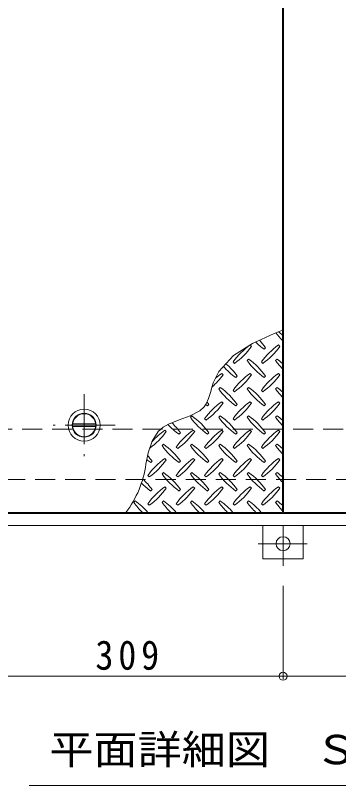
# Model space of a CAD drawing. Units: millimetres at full size, sheet at 1:10; details may follow other scales. Extents: x -2383 to 2730, y -1962 to 1888.
# Drawn here: x -1001 to -679, y 311 to 1079 of the extents above; entities that cross this region are included whole.
import ezdxf
from ezdxf.enums import TextEntityAlignment as Align

# ---------------------------------------------------------------- set-up
doc = ezdxf.new("R2010")
doc.units = ezdxf.units.MM
doc.header["$LTSCALE"] = 10
doc.header["$PDMODE"] = 32
doc.header["$PDSIZE"] = 8
doc.linetypes.add('CHAIN1', pattern=[8, 5, -1, 1, -1])
doc.linetypes.add('DASHED2', pattern=[3, 2, -1])
for name, color, linetype, lineweight in [('0-1_躯体', 3, 'Continuous', 9), ('0-2_仕上', 134, 'Continuous', 5), ('0-3_建具', 4, 'Continuous', 9), ('0-4_その他', 7, 'Continuous', 9), ('0-E', 3, 'CHAIN1', 9), ('0-F', 7, 'Continuous', 9)]:
    doc.layers.add(name, color=color, linetype=linetype, lineweight=lineweight)
doc.styles.add('ＭＳ ゴシック', font='')
doc.styles.get('ＭＳ ゴシック').set_extended_font_data('MS Gothic')

msp = doc.modelspace()

# ---------------------------------------------------------------- linework, layer by layer
at = {"layer": '0-1_躯体', "color": 2, "linetype": 'DASHED2'}
for p, q in [((-1084.5, 666.52), (-384.5, 666.52)), ((-1131.5, 616.52), (-337.5, 616.52))]:
    msp.add_line(p, q, dxfattribs=at)
at = {"layer": '0-1_躯体'}
for p, q in [((-754.5, 570.52), (-754.5, 537.32)), ((-714.5, 570.52), (-714.5, 537.32)), ((-714.5, 537.32), (-754.5, 537.32))]:
    msp.add_line(p, q, dxfattribs=at)
at = {"layer": '0-2_仕上', "color": 3, "lineweight": 9}
for p, q in [((-734, 1449.52), (-734, 583.52)), ((-735, 583.52), (-1130.5, 583.52)), ((-338.5, 583.52), (-734, 583.52))]:
    msp.add_line(p, q, dxfattribs=at)
at = {"layer": '0-2_仕上'}
for p, q in [((-765.96, 749.14), (-767.37, 750.55)), ((-753.23, 746.31), (-751.82, 747.72)), ((-737.67, 749.14), (-739.09, 750.55)), ((-784.34, 733.58), (-782.93, 732.17)), ((-768.79, 736.41), (-770.2, 735)), ((-756.06, 733.58), (-754.65, 732.17)), ((-740.5, 736.41), (-741.92, 735)), ((-794.24, 720.85), (-795.66, 722.27)), ((-765.96, 720.85), (-767.37, 722.27)), ((-737.67, 720.85), (-739.09, 722.27)), ((-781.52, 718.02), (-780.1, 719.44)), ((-753.23, 718.02), (-751.82, 719.44)), ((-797.07, 708.13), (-798.49, 706.71)), ((-768.79, 708.13), (-770.2, 706.71)), ((-740.5, 708.13), (-741.92, 706.71)), ((-784.34, 705.3), (-782.93, 703.88)), ((-756.06, 705.3), (-754.65, 703.88)), ((-794.24, 692.57), (-795.66, 693.98)), ((-765.96, 692.57), (-767.37, 693.98)), ((-737.67, 692.57), (-739.09, 693.98)), ((-809.8, 689.74), (-808.39, 691.15)), ((-781.52, 689.74), (-780.1, 691.15)), ((-753.23, 689.74), (-751.82, 691.15)), ((-825.36, 679.84), (-826.77, 678.43)), ((-812.63, 677.01), (-811.21, 675.6)), ((-797.07, 679.84), (-798.49, 678.43)), ((-784.34, 677.01), (-782.93, 675.6)), ((-768.79, 679.84), (-770.2, 678.43)), ((-756.06, 677.01), (-754.65, 675.6)), ((-740.5, 679.84), (-741.92, 678.43)), ((-850.81, 664.28), (-852.23, 665.7)), ((-838.08, 661.46), (-836.67, 662.87)), ((-822.53, 664.28), (-823.94, 665.7)), ((-809.8, 661.46), (-808.39, 662.87)), ((-794.24, 664.28), (-795.66, 665.7)), ((-781.52, 661.46), (-780.1, 662.87)), ((-765.96, 664.28), (-767.37, 665.7)), ((-753.23, 661.46), (-751.82, 662.87)), ((-737.67, 664.28), (-739.09, 665.7)), ((-853.64, 651.56), (-855.05, 650.14)), ((-840.91, 648.73), (-839.5, 647.31)), ((-825.36, 651.56), (-826.77, 650.14)), ((-812.63, 648.73), (-811.21, 647.31)), ((-797.07, 651.56), (-798.49, 650.14)), ((-784.34, 648.73), (-782.93, 647.31)), ((-768.79, 651.56), (-770.2, 650.14)), ((-756.06, 648.73), (-754.65, 647.31)), ((-740.5, 651.56), (-741.92, 650.14)), ((-866.37, 633.17), (-864.95, 634.59)), ((-850.81, 636), (-852.23, 637.41)), ((-838.08, 633.17), (-836.67, 634.59)), ((-822.53, 636), (-823.94, 637.41)), ((-809.8, 633.17), (-808.39, 634.59)), ((-794.24, 636), (-795.66, 637.41)), ((-781.52, 633.17), (-780.1, 634.59)), ((-765.96, 636), (-767.37, 637.41)), ((-753.23, 633.17), (-751.82, 634.59)), ((-737.67, 636), (-739.09, 637.41)), ((-853.64, 623.27), (-855.05, 621.86)), ((-825.36, 623.27), (-826.77, 621.86)), ((-797.07, 623.27), (-798.49, 621.86)), ((-768.79, 623.27), (-770.2, 621.86)), ((-740.5, 623.27), (-741.92, 621.86)), ((-869.2, 620.44), (-867.78, 619.03)), ((-840.91, 620.44), (-839.5, 619.03)), ((-812.63, 620.44), (-811.21, 619.03)), ((-784.34, 620.44), (-782.93, 619.03)), ((-756.06, 620.44), (-754.65, 619.03)), ((-850.81, 607.72), (-852.23, 609.13)), ((-822.53, 607.72), (-823.94, 609.13)), ((-794.24, 607.72), (-795.66, 609.13)), ((-765.96, 607.72), (-767.37, 609.13)), ((-737.67, 607.72), (-739.09, 609.13)), ((-866.37, 604.89), (-864.95, 606.3)), ((-838.08, 604.89), (-836.67, 606.3)), ((-809.8, 604.89), (-808.39, 606.3)), ((-781.52, 604.89), (-780.1, 606.3)), ((-753.23, 604.89), (-751.82, 606.3)), ((-881.92, 594.99), (-883.34, 593.57)), ((-869.2, 592.16), (-867.78, 590.75)), ((-853.64, 594.99), (-855.05, 593.57)), ((-840.91, 592.16), (-839.5, 590.75)), ((-825.36, 594.99), (-826.77, 593.57)), ((-812.63, 592.16), (-811.21, 590.75)), ((-797.07, 594.99), (-798.49, 593.57)), ((-784.34, 592.16), (-782.93, 590.75)), ((-768.79, 594.99), (-770.2, 593.57)), ((-756.06, 592.16), (-754.65, 590.75)), ((-740.5, 594.99), (-741.92, 593.57))]:
    msp.add_line(p, q, dxfattribs=at)
at = {"layer": '0-2_仕上', "color": 2, "linetype": 'CHAIN1', "lineweight": 9}
for p, q in [((-932.7, 701.52), (-932.7, 639.52)), ((-901.7, 670.52), (-963.7, 670.52))]:
    msp.add_line(p, q, dxfattribs=at)
at = {"layer": '0-2_仕上', "color": 4, "lineweight": 9}
for p, q in [((-944.14, 671.77), (-921.27, 671.77)), ((-944.14, 669.27), (-921.27, 669.27))]:
    msp.add_line(p, q, dxfattribs=at)
at = {"layer": '0-2_仕上', "color": 3, "lineweight": 9}
msp.add_lwpolyline([(-735, 583.52), (-735, 1449.52), (-1130.5, 1449.52)], dxfattribs=at)
at = {"layer": '0-2_仕上'}
msp.add_lwpolyline([(-735, 765.43), (-743.28, 762.1), (-765.03, 752.15), (-783.99, 739.98), (-798.4, 724.2), (-803.97, 712.85), (-805.11, 709.37), (-806.88, 703.23), (-808.77, 697.23), (-811.22, 691.76), (-813.07, 688.98), (-817.35, 684.86), (-826.94, 679.76), (-837.91, 675.86), (-848.59, 671.68), (-853.99, 668.51), (-858.83, 664.13), (-864.92, 654.51), (-868.86, 642.93), (-871.21, 631.5)], dxfattribs=at)
at = {"layer": '0-2_仕上', "color": 2, "lineweight": 9}
for radius in [16, 12, 11.75]:
    msp.add_circle((-932.7, 670.52), radius, dxfattribs=at)
at = {"layer": '0-2_仕上', "color": 4, "lineweight": 9}
msp.add_circle((-932.7, 670.52), 11.5, dxfattribs=at)
at = {"layer": '0-2_仕上'}
for centre, radius, start, end in [((-682.87, 805.35), 72.5, 215.94795, 224.0249), ((-782.58, 705.65), 72.5, 48.99213, 53.25279), ((-711.16, 805.35), 72.5, 225.57452, 234.5273), ((-810.86, 705.65), 72.5, 35.47258, 43.25978), ((-725.3, 691.51), 72.5, 125.47256, 144.5273), ((-825, 791.21), 72.5, 305.47272, 324.5273), ((-697.02, 691.51), 72.5, 125.47256, 144.5273), ((-796.72, 791.21), 72.5, 305.47272, 324.5273), ((-839.14, 677.37), 72.5, 35.47258, 48.77962), ((-711.16, 777.07), 72.5, 215.47272, 234.5273), ((-810.86, 677.37), 72.5, 35.47258, 54.5273), ((-682.87, 777.07), 72.5, 215.47272, 224.0249), ((-782.58, 677.37), 72.5, 48.99213, 54.5273), ((-753.58, 663.22), 72.5, 125.47256, 131.59831), ((-739.44, 777.07), 72.5, 221.35275, 234.5273), ((-725.3, 663.22), 72.5, 125.47256, 144.5273), ((-697.02, 663.22), 72.5, 125.47256, 144.5273), ((-853.29, 762.93), 72.5, 311.38763, 324.5273), ((-825, 762.93), 72.5, 305.47272, 324.5273), ((-796.72, 762.93), 72.5, 305.47272, 324.5273), ((-839.14, 649.08), 72.5, 35.47258, 54.5273), ((-810.86, 649.08), 72.5, 35.47258, 54.5273), ((-782.58, 649.08), 72.5, 48.99213, 54.5273), ((-739.44, 748.78), 72.5, 215.47272, 234.5273), ((-711.16, 748.78), 72.5, 215.47272, 234.5273), ((-682.87, 748.78), 72.5, 215.47272, 224.0249), ((-753.58, 634.94), 72.5, 125.47256, 144.5273), ((-853.29, 734.64), 72.5, 305.47272, 324.5273), ((-867.43, 649.08), 72.5, 35.47258, 38.03572), ((-725.3, 634.94), 72.5, 125.47256, 144.5273), ((-825, 734.64), 72.5, 305.47272, 324.5273), ((-697.02, 634.94), 72.5, 125.47256, 144.5273), ((-796.72, 734.64), 72.5, 305.47272, 324.5273), ((-767.73, 748.78), 72.5, 232.70831, 234.5273), ((-767.73, 720.5), 72.5, 215.47272, 234.5273), ((-867.43, 620.8), 72.5, 35.47258, 54.5273), ((-739.44, 720.5), 72.5, 215.47272, 234.5273), ((-839.14, 620.8), 72.5, 35.47258, 54.5273), ((-711.16, 720.5), 72.5, 215.47272, 234.5273), ((-810.86, 620.8), 72.5, 35.47258, 54.5273), ((-682.87, 720.5), 72.5, 215.47272, 224.0249), ((-782.58, 620.8), 72.5, 48.99213, 54.5273), ((-796.01, 720.5), 72.5, 222.74814, 234.5273), ((-895.71, 620.8), 72.5, 35.47258, 45.99713), ((-909.86, 706.36), 72.5, 306.00705, 324.5273), ((-810.15, 606.66), 72.5, 125.47256, 139.2924), ((-781.87, 606.66), 72.5, 125.47256, 144.52728), ((-881.57, 706.36), 72.5, 305.47272, 324.5273), ((-753.58, 606.66), 72.5, 125.47256, 144.52728), ((-853.29, 706.36), 72.5, 305.47272, 324.5273), ((-725.3, 606.66), 72.5, 125.47256, 144.52728), ((-825, 706.36), 72.5, 305.47272, 324.5273), ((-697.02, 606.66), 72.5, 125.47256, 144.5273), ((-796.72, 706.36), 72.5, 305.47272, 324.5273), ((-796.01, 692.22), 72.5, 215.47272, 234.5273), ((-895.71, 592.51), 72.5, 35.47258, 54.5273), ((-767.73, 692.22), 72.5, 215.47272, 234.5273), ((-867.43, 592.51), 72.5, 35.47258, 54.5273), ((-739.44, 692.22), 72.5, 215.47272, 234.5273), ((-839.14, 592.51), 72.5, 35.47258, 54.5273), ((-711.16, 692.22), 72.5, 215.47272, 234.5273), ((-810.86, 592.51), 72.5, 35.47258, 54.5273), ((-682.87, 692.22), 72.5, 215.47272, 224.0249), ((-782.58, 592.51), 72.5, 48.99213, 54.5273), ((-924, 592.51), 72.5, 35.47258, 41.1628), ((-972.41, 645.26), 102.13, 322.79805, 352.25462), ((-824.3, 692.22), 72.5, 230.65677, 234.5273), ((-810.15, 578.37), 72.5, 125.47256, 144.5273), ((-909.86, 678.07), 72.5, 305.47272, 324.5273), ((-781.87, 578.37), 72.5, 125.47256, 144.5273), ((-881.57, 678.07), 72.5, 305.47272, 324.5273), ((-753.58, 578.37), 72.5, 125.47256, 144.5273), ((-853.29, 678.07), 72.5, 305.47272, 324.5273), ((-725.3, 578.37), 72.5, 125.47256, 144.5273), ((-825, 678.07), 72.5, 305.47272, 324.5273), ((-697.02, 578.37), 72.5, 125.47256, 144.5273), ((-796.72, 678.07), 72.5, 305.47272, 324.5273), ((-895.71, 564.23), 72.5, 35.47258, 54.5273), ((-867.43, 564.23), 72.5, 35.47258, 54.5273), ((-839.14, 564.23), 72.5, 35.47258, 54.5273), ((-810.86, 564.23), 72.5, 35.47258, 54.5273), ((-782.58, 564.23), 72.5, 48.99213, 54.5273), ((-924, 564.23), 72.5, 35.47258, 46.69856), ((-796.01, 663.93), 72.5, 215.47272, 234.5273), ((-767.73, 663.93), 72.5, 215.47272, 234.5273), ((-739.44, 663.93), 72.5, 215.47272, 234.5273), ((-711.16, 663.93), 72.5, 215.47272, 234.5273), ((-682.87, 663.93), 72.5, 215.47272, 224.0249), ((-824.3, 663.93), 72.5, 224.94598, 234.5273), ((-810.15, 550.09), 72.5, 125.47256, 144.5273), ((-909.86, 649.79), 72.5, 305.47272, 324.5273), ((-781.87, 550.09), 72.5, 125.47256, 144.5273), ((-881.57, 649.79), 72.5, 305.47272, 324.5273), ((-753.58, 550.09), 72.5, 125.47256, 144.5273), ((-853.29, 649.79), 72.5, 305.47272, 324.5273), ((-725.3, 550.09), 72.5, 125.47256, 144.5273), ((-825, 649.79), 72.5, 305.47272, 324.5273), ((-697.02, 550.09), 72.5, 125.47256, 144.5273), ((-796.72, 649.79), 72.5, 305.47272, 324.5273), ((-824.3, 635.65), 72.5, 215.47272, 225.97511), ((-924, 535.94), 72.5, 41.00789, 54.5273), ((-796.01, 635.65), 72.5, 215.47272, 225.97511), ((-895.71, 535.94), 72.5, 41.00789, 54.5273), ((-767.73, 635.65), 72.5, 215.47272, 225.97511), ((-867.43, 535.94), 72.5, 41.00789, 54.5273), ((-739.44, 635.65), 72.5, 215.47272, 225.97511), ((-839.14, 535.94), 72.5, 41.00789, 54.5273), ((-711.16, 635.65), 72.5, 215.47272, 225.97511), ((-810.86, 535.94), 72.5, 41.00789, 54.5273), ((-682.87, 635.65), 72.5, 215.47272, 224.0249), ((-782.58, 535.94), 72.5, 48.99213, 54.5273)]:
    msp.add_arc(centre, radius, start, end, dxfattribs=at)
at = {"layer": '0-3_建具'}
for p, q in [((-1131.5, 582.52), (-337.5, 582.52)), ((-325.5, 570.52), (-1143.5, 570.52))]:
    msp.add_line(p, q, dxfattribs=at)
at = {"layer": '0-4_その他'}
msp.add_line((-412.47, 311), (-987.47, 311), dxfattribs=at)
at = {"layer": '0-E'}
for p, q in [((-734.5, 530.16), (-734.5, 570.52)), ((-759.34, 552.32), (-710.46, 552.32))]:
    msp.add_line(p, q, dxfattribs=at)
at = {"layer": '0-E', "linetype": 'Continuous'}
msp.add_circle((-734.5, 552.32), 7, dxfattribs=at)
at = {"layer": '0-F'}
for p, q in [((-734.5, 417.13), (-734.5, 510.16)), ((-1043.5, 420.13), (-734.5, 420.13)), ((-734.5, 420.13), (-425.5, 420.13))]:
    msp.add_line(p, q, dxfattribs=at)
msp.add_point((-734.5, 420.13), dxfattribs=at)

# ---------------------------------------------------------------- texts
at = {"layer": '0-4_その他', "color": 2, "style": 'ＭＳ ゴシック', "width": 1.1}
msp.add_text('平面詳細図\u3000Ｓ＝１：１０', height=29.33, dxfattribs=at).set_placement((-967.47, 323.5), align=Align.BOTTOM_LEFT)
at = {"layer": '0-F', "color": 2, "insert": (-921.5, 426.13), "char_height": 29.33, "attachment_point": 7, "style": 'ＭＳ ゴシック'}
msp.add_mtext('\\T1.27;\\W0.9;309', dxfattribs=at)

doc.saveas('drawing.dxf')
